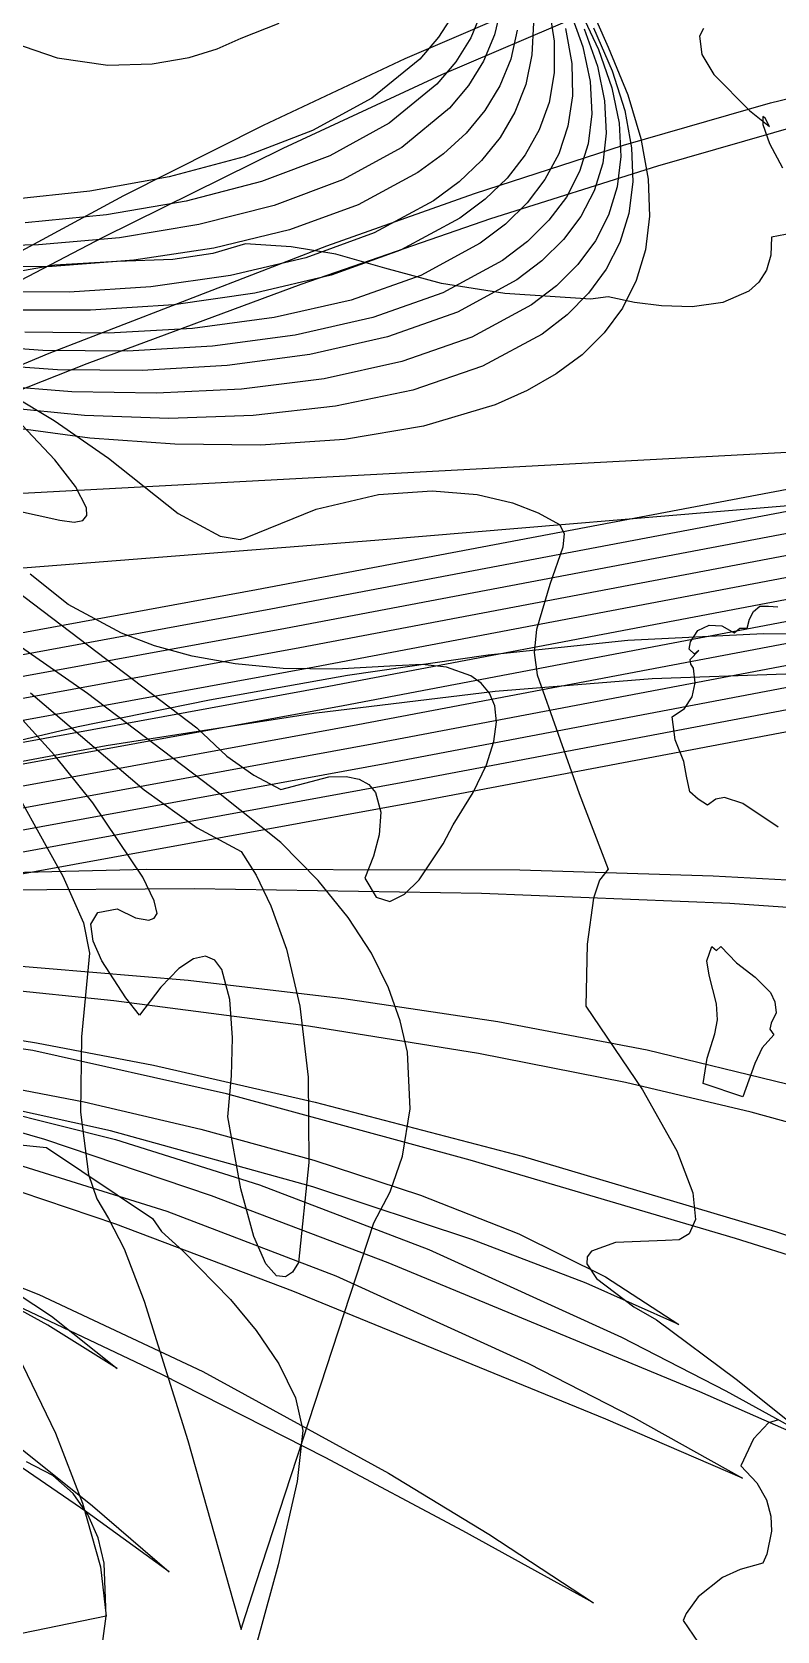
# Model space of a CAD drawing. Extents: x 0 to 231, y 0 to 238.
# Drawn here: x 122.3 to 153.7, y 79.6 to 147.2 of the extents above; entities that cross this region are included whole.
import ezdxf

# ---------------------------------------------------------------- set-up
doc = ezdxf.new("R2010")
doc.units = 0

msp = doc.modelspace()

# ---------------------------------------------------------------- linework, layer by layer
at = {"layer": 'Layer 1'}
for p, q in [((145.516989, 149.039195), (146.602628, 146.548441)), ((138.033674, 146.06376), (143.973556, 148.630595)), ((142.084677, 148.254895), (141.804948, 147.061857)), ((144.105206, 148.249124), (144.326341, 146.805341)), ((144.980444, 148.129689), (145.540101, 146.556673)), ((145.378663, 148.178836), (146.204407, 146.449504)), ((131.093316, 146.92217), (132.706403, 147.555143)), ((140.081612, 147.964298), (139.441899, 146.965186)), ((145.432553, 147.886028), (139.568649, 145.370499)), ((141.255355, 148.033138), (140.797679, 146.940463)), ((143.45539, 147.577376), (143.389077, 146.22134)), ((120.979724, 146.895345), (123.327814, 146.094418)), ((130.081546, 146.471067), (131.093316, 146.92217)), ((139.441899, 146.965186), (138.643355, 146.037482)), ((140.797679, 146.940463), (140.166152, 145.924978)), ((141.804948, 147.061857), (141.340228, 145.951573)), ((142.766883, 147.264311), (142.495021, 146.045232)), ((144.326341, 146.805341), (144.322943, 145.459793)), ((144.809566, 147.341461), (145.067802, 145.860534)), ((145.592426, 147.314024), (146.152084, 145.741008)), ((145.990645, 147.363638), (146.783506, 145.55206)), ((150.636029, 147.336708), (150.466933, 147.008303)), ((150.466933, 147.008303), (150.562738, 146.236939)), ((123.327814, 146.094418), (125.467892, 145.7862)), ((127.344108, 145.836019), (128.900609, 146.109199)), ((128.900609, 146.109199), (130.081546, 146.471067)), ((132.047207, 143.241374), (138.033674, 146.06376)), ((138.643355, 146.037482), (136.620416, 144.392059)), ((142.495021, 146.045232), (142.034875, 144.915105)), ((143.389077, 146.22134), (143.122389, 144.963025)), ((145.540101, 146.556673), (145.847871, 145.088152)), ((146.204407, 146.449504), (146.764061, 144.833427)), ((146.602628, 146.548441), (147.434693, 144.537303)), ((150.562738, 146.236939), (151.075704, 145.392215)), ((125.467892, 145.7862), (127.344108, 145.836019)), ((139.568649, 145.370499), (132.860138, 142.263456)), ((140.166152, 145.924978), (139.373588, 144.985317)), ((141.340228, 145.951573), (140.70323, 144.922418)), ((144.322943, 145.459793), (144.108492, 144.210186)), ((145.067802, 145.860534), (145.095857, 144.483489)), ((146.152084, 145.741008), (146.459853, 144.272487)), ((146.783506, 145.55206), (147.314449, 143.864175)), ((151.075704, 145.392215), (152.577922, 143.863719)), ((153.469099, 144.194354), (159.468795, 145.654993)), ((139.373588, 144.985317), (137.356602, 143.327987)), ((140.70323, 144.922418), (139.906663, 143.972765)), ((142.034875, 144.915105), (141.399448, 143.871864)), ((143.122389, 144.963025), (142.668191, 143.800036)), ((145.847871, 145.088152), (145.917951, 143.721629)), ((146.764061, 144.833427), (147.071824, 143.327799)), ((136.620416, 144.392059), (134.114073, 143.019543)), ((144.108492, 144.210186), (143.69647, 143.054228)), ((145.095857, 144.483489), (144.907519, 143.207726)), ((146.459853, 144.272487), (146.529933, 142.905964)), ((147.252961, 142.398586), (153.469099, 144.194354)), ((147.434693, 144.537303), (147.993609, 142.679363)), ((137.356602, 143.327987), (134.849233, 141.957523)), ((139.906663, 143.972765), (137.885673, 142.305467)), ((141.399448, 143.871864), (140.601742, 142.913446)), ((142.668191, 143.800036), (142.039351, 142.729977)), ((145.917951, 143.721629), (145.76454, 142.454606)), ((147.071824, 143.327799), (147.141895, 141.929814)), ((147.314449, 143.864175), (147.597467, 142.296665)), ((152.577922, 143.863719), (153.423193, 143.184874)), ((153.147275, 143.618459), (153.142896, 143.278307)), ((153.248007, 143.546925), (153.147275, 143.618459)), ((153.423193, 143.184874), (153.248007, 143.546925)), ((126.139881, 140.267681), (132.047207, 143.241374)), ((134.114073, 143.019543), (131.225607, 141.911447)), ((140.601742, 142.913446), (139.65476, 142.037786)), ((142.039351, 142.729977), (141.248732, 141.750453)), ((143.69647, 143.054228), (143.10036, 141.989627)), ((144.907519, 143.207726), (144.516579, 142.030644)), ((146.529933, 142.905964), (146.376522, 141.638941)), ((147.993609, 142.679363), (148.294239, 140.969638)), ((154.820858, 143.270871), (148.686389, 141.516243)), ((153.142896, 143.278307), (153.421733, 142.470992)), ((132.860138, 142.263456), (125.257221, 138.503648)), ((137.885673, 142.305467), (135.378949, 140.936676)), ((139.65476, 142.037786), (138.571505, 141.24282)), ((140.958274, 140.355221), (147.252961, 142.398586)), ((143.10036, 141.989627), (142.333643, 141.014089)), ((144.516579, 142.030644), (143.936827, 140.949642)), ((145.76454, 142.454606), (145.401838, 141.284585)), ((147.597467, 142.296665), (147.646556, 140.846209)), ((153.421733, 142.470992), (153.972108, 141.444696)), ((131.225607, 141.911447), (128.056296, 141.059287)), ((134.849233, 141.957523), (131.953992, 140.862977)), ((141.248732, 141.750453), (140.309202, 140.859071)), ((148.686389, 141.516243), (141.639353, 139.281539)), ((146.376522, 141.638941), (146.01382, 140.46892)), ((147.141895, 141.929814), (146.988474, 140.636668)), ((128.056296, 141.059287), (124.70742, 140.454577)), ((131.953992, 140.862977), (128.77339, 140.0334)), ((135.378949, 140.936676), (132.488182, 139.853391)), ((138.571505, 141.24282), (136.048184, 139.886712)), ((140.309202, 140.859071), (139.233625, 140.053433)), ((142.333643, 141.014089), (141.4098, 140.125324)), ((143.936827, 140.949642), (143.182053, 139.962121)), ((145.401838, 141.284585), (144.844043, 140.209069)), ((146.988474, 140.636668), (146.625759, 139.445553)), ((147.646556, 140.846209), (147.475708, 139.50949)), ((148.294239, 140.969638), (148.351448, 139.403147)), ((115.065563, 134.283365), (126.139881, 140.267681)), ((124.70742, 140.454577), (121.280257, 140.088831)), ((128.77339, 140.0334), (125.409938, 139.457841)), ((134.722932, 138.151788), (140.958274, 140.355221)), ((139.233625, 140.053433), (136.725796, 138.689812)), ((141.4098, 140.125324), (140.342315, 139.321038)), ((143.182053, 139.962121), (142.266046, 139.065479)), ((144.844043, 140.209069), (144.105355, 139.22556)), ((146.01382, 140.46892), (145.456025, 139.393404)), ((125.409938, 139.457841), (121.966146, 139.125353)), ((132.488182, 139.853391), (129.315064, 139.042607)), ((136.048184, 139.886712), (133.135801, 138.828607)), ((141.639353, 139.281539), (133.622609, 136.51229)), ((140.342315, 139.321038), (137.83034, 137.956733)), ((145.456025, 139.393404), (144.717337, 138.409895)), ((146.625759, 139.445553), (146.06795, 138.353664)), ((147.475708, 139.50949), (147.098918, 138.283189)), ((148.351448, 139.403147), (148.180099, 137.974907)), ((129.315064, 139.042607), (125.961286, 138.491323)), ((133.135801, 138.828607), (129.938375, 138.05199)), ((136.725796, 138.689812), (133.82817, 137.640432)), ((142.266046, 139.065479), (141.202596, 138.257117)), ((144.105355, 139.22556), (143.199972, 138.331559)), ((154.404233, 138.676761), (153.516625, 138.513254)), ((125.257221, 138.503648), (116.710101, 134.029828)), ((122.528538, 138.186536), (119.118512, 138.115242)), ((125.961286, 138.491323), (122.528538, 138.186536)), ((122.981851, 133.614838), (134.722932, 138.151788)), ((129.938375, 138.05199), (126.559928, 137.540348)), ((131.280181, 138.232957), (129.901995, 137.82419)), ((133.206991, 138.104488), (131.280181, 138.232957)), ((135.103216, 137.799372), (133.206991, 138.104488)), ((137.83034, 137.956733), (134.905573, 136.902836)), ((141.202596, 138.257117), (138.688529, 136.894827)), ((143.199972, 138.331559), (142.142093, 137.52457)), ((144.717337, 138.409895), (143.811954, 137.515894)), ((146.06795, 138.353664), (145.329246, 137.358196)), ((147.098918, 138.283189), (146.53018, 137.163985)), ((148.180099, 137.974907), (147.795056, 136.679937)), ((153.516625, 138.513254), (153.485169, 137.745859)), ((123.104479, 137.277165), (119.676051, 137.245926)), ((123.224089, 137.33513), (120.88536, 136.913225)), ((126.559928, 137.540348), (123.104479, 137.277165)), ((125.860635, 137.485498), (123.224089, 137.33513)), ((128.205474, 137.562872), (125.860635, 137.485498)), ((129.901995, 137.82419), (128.205474, 137.562872)), ((133.82817, 137.640432), (130.643673, 136.886129)), ((137.165955, 137.205201), (135.103216, 137.799372)), ((142.142093, 137.52457), (139.625643, 136.161634)), ((143.811954, 137.515894), (142.754075, 136.708905)), ((145.329246, 137.358196), (144.423846, 136.456343)), ((153.485169, 137.745859), (153.300015, 137.117243)), ((130.643673, 136.886129), (127.275231, 136.407744)), ((134.905573, 136.902836), (131.675867, 136.141006)), ((138.688529, 136.894827), (135.75017, 135.854449)), ((139.56162, 136.554094), (137.165955, 137.205201)), ((142.754075, 136.708905), (140.237626, 135.345969)), ((146.53018, 137.163985), (145.783488, 136.148561)), ((147.795056, 136.679937), (147.211185, 135.513255)), ((152.982651, 136.615089), (152.554563, 136.22708)), ((153.300015, 137.117243), (152.982651, 136.615089)), ((123.82577, 136.186116), (120.398216, 136.202084)), ((127.275231, 136.407744), (123.82577, 136.186116)), ((133.622609, 136.51229), (124.579016, 133.154031)), ((131.675867, 136.141006), (128.249078, 135.652904)), ((139.625643, 136.161634), (136.669598, 135.11677)), ((142.246342, 136.130728), (139.56162, 136.554094)), ((145.855168, 135.897147), (142.246342, 136.130728)), ((144.423846, 136.456343), (143.365949, 135.645299)), ((145.783488, 136.148561), (144.872836, 135.233596)), ((146.602628, 135.99058), (145.855168, 135.897147)), ((147.722357, 135.754079), (146.602628, 135.99058)), ((152.554563, 136.22708), (151.452171, 135.744225)), ((124.733059, 135.420189), (121.235664, 135.424523)), ((128.249078, 135.652904), (124.733059, 135.420189)), ((135.75017, 135.854449), (132.497839, 135.115176)), ((140.237626, 135.345969), (137.281581, 134.301105)), ((143.365949, 135.645299), (140.84946, 134.284416)), ((144.872836, 135.233596), (143.812217, 134.415773)), ((147.211185, 135.513255), (146.443347, 134.46988)), ((148.864166, 135.606266), (147.722357, 135.754079)), ((150.164738, 135.570134), (148.864166, 135.606266)), ((151.452171, 135.744225), (150.164738, 135.570134)), ((129.041854, 134.656207), (125.492535, 134.456736)), ((132.497839, 135.115176), (129.041854, 134.656207)), ((136.669598, 135.11677), (133.387549, 134.369995)), ((122.721291, 133.718386), (119.27114, 133.964148)), ((125.492535, 134.456736), (121.9602, 134.49596)), ((129.893087, 133.901327), (126.299804, 133.690785)), ((133.387549, 134.369995), (129.893087, 133.901327)), ((137.281581, 134.301105), (133.999531, 133.55433)), ((140.84946, 134.284416), (137.893373, 133.253102)), ((143.812217, 134.415773), (141.297058, 133.058274)), ((146.443347, 134.46988), (145.506408, 133.544828)), ((225.982795, 133.260018), (25.313358, 122.508284)), ((113.132865, 129.487977), (122.981851, 133.614838)), ((126.299804, 133.690785), (122.721291, 133.718386)), ((133.999531, 133.55433), (130.505069, 133.085662)), ((137.893373, 133.253102), (134.61128, 132.528909)), ((145.506408, 133.544828), (144.415232, 132.733119)), ((124.579016, 133.154031), (114.451434, 129.152294)), ((123.333273, 132.902721), (119.883122, 133.148483)), ((126.911786, 132.87512), (123.333273, 132.902721)), ((130.505069, 133.085662), (126.911786, 132.87512)), ((134.61128, 132.528909), (131.116774, 132.089394)), ((136.750181, 125.702504), (225.982795, 133.166585)), ((141.297058, 133.058274), (138.349961, 132.049511)), ((144.415232, 132.733119), (143.184683, 132.029771)), ((123.944896, 131.974611), (120.49471, 132.254452)), ((121.387559, 131.850356), (123.197811, 130.758365)), ((127.523449, 131.912109), (123.944896, 131.974611)), ((131.116774, 132.089394), (127.523449, 131.912109)), ((138.349961, 132.049511), (135.08288, 131.362931)), ((143.184683, 132.029771), (141.829623, 131.429801)), ((124.481245, 130.970772), (121.053742, 131.307405)), ((123.221345, 129.09994), (121.145284, 131.3102)), ((135.08288, 131.362931), (131.607765, 130.971983)), ((141.829623, 131.429801), (138.805433, 130.520071)), ((123.197811, 130.758365), (125.486905, 129.170014)), ((128.03657, 130.850114), (124.481245, 130.970772)), ((131.607765, 130.971983), (128.03657, 130.850114)), ((138.805433, 130.520071), (135.461573, 129.964073)), ((124.701097, 130.01993), (121.267681, 130.480316)), ((128.290493, 129.753857), (124.701097, 130.01993)), ((135.461573, 129.964073), (131.916956, 129.721954)), ((125.486905, 129.170014), (128.441975, 126.831285)), ((131.916956, 129.721954), (128.290493, 129.753857)), ((124.091829, 127.976197), (123.221345, 129.09994)), ((131.746876, 123.610787), (160.407265, 129.047384)), ((124.561538, 127.064866), (124.091829, 127.976197)), ((132.358858, 122.794187), (161.019247, 128.231428)), ((136.900454, 127.62838), (139.173041, 127.790427)), ((139.173041, 127.790427), (141.066816, 127.62838)), ((132.97084, 121.979924), (161.631229, 127.416201)), ((134.264389, 127.01085), (136.900454, 127.62838)), ((141.066816, 127.62838), (142.566446, 127.273629)), ((142.566446, 127.273629), (143.656595, 126.857563)), ((121.516028, 126.974353), (123.431392, 126.553907)), ((123.431392, 126.553907), (124.040377, 126.464991)), ((124.040377, 126.464991), (124.413662, 126.534564)), ((124.413662, 126.534564), (124.578348, 126.741548)), ((124.578348, 126.741548), (124.561538, 127.064866)), ((128.441975, 126.831285), (130.20565, 125.876522)), ((131.280181, 125.806448), (134.264389, 127.01085)), ((133.582823, 121.163558), (162.243211, 126.600638)), ((143.656595, 126.857563), (144.547115, 126.367042)), ((118.386043, 125.993313), (129.224668, 117.771262)), ((130.20565, 125.876522), (131.058272, 125.727614)), ((131.058272, 125.727614), (131.280181, 125.806448)), ((134.194805, 120.349295), (162.855194, 125.785411)), ((144.547115, 126.367042), (144.744564, 125.979079)), ((144.744564, 125.979079), (144.690183, 125.400601)), ((72.683, 120.649782), (136.750181, 125.702504)), ((144.690183, 125.400601), (144.150027, 123.82101)), ((134.806787, 119.53293), (163.467176, 124.969848)), ((123.781764, 122.980118), (122.185749, 124.257879)), ((135.414098, 118.718666), (164.074486, 124.154622)), ((144.150027, 123.82101), (143.574834, 121.926084)), ((91.664376, 116.276343), (131.746876, 123.610787)), ((136.02608, 117.902301), (164.686469, 123.339059)), ((92.276359, 115.45881), (132.358858, 122.794187)), ((126.034726, 121.763672), (123.781764, 122.980118)), ((136.638062, 117.088037), (165.298451, 122.523832)), ((152.575878, 122.361128), (152.75048, 122.690477)), ((152.75048, 122.690477), (153.01501, 122.909022)), ((153.01501, 122.909022), (153.388156, 122.914715)), ((153.388156, 122.914715), (153.785827, 122.878364)), ((92.888341, 114.645948), (132.97084, 121.979924)), ((127.435619, 121.237978), (126.034726, 121.763672)), ((137.250044, 116.271672), (165.910433, 121.708269)), ((143.574834, 121.926084), (143.476657, 120.953438)), ((147.444432, 121.470601), (153.176359, 121.762394)), ((150.082985, 121.405782), (150.398903, 121.888711)), ((150.398903, 121.888711), (150.872488, 122.112364)), ((150.872488, 122.112364), (151.412644, 122.078495)), ((151.412644, 122.078495), (151.928274, 121.788855)), ((151.928274, 121.788855), (152.17879, 121.975136)), ((152.17879, 121.975136), (152.488869, 121.97572)), ((152.488869, 121.97572), (152.575878, 122.361128)), ((153.176359, 121.762394), (158.578033, 121.654546)), ((93.500323, 113.828414), (133.582823, 121.163558)), ((124.599297, 119.219464), (121.624789, 121.288845)), ((129.034417, 120.799055), (127.435619, 121.237978)), ((141.532118, 120.854713), (147.444432, 121.470601)), ((150.037436, 121.094535), (150.082985, 121.405782)), ((150.251163, 120.877889), (150.037436, 121.094535)), ((150.073641, 120.658323), (150.433356, 121.041396)), ((150.433356, 121.041396), (150.251163, 120.877889)), ((94.112305, 113.015552), (134.194805, 120.349295)), ((130.842343, 120.470719), (129.034417, 120.799055)), ((132.87062, 120.276783), (130.842343, 120.470719)), ((137.633117, 120.387369), (135.13047, 120.241061)), ((135.589283, 119.990281), (141.532118, 120.854713)), ((138.748466, 120.439925), (137.633117, 120.387369)), ((137.862027, 115.454372), (166.522415, 120.891524)), ((139.781332, 120.328244), (138.748466, 120.439925)), ((143.476657, 120.953438), (143.612791, 120.013639)), ((150.096415, 120.455691), (150.073641, 120.658323)), ((150.21379, 120.284593), (150.096415, 120.455691)), ((129.765794, 118.952853), (135.589283, 119.990281)), ((135.13047, 120.241061), (132.87062, 120.276783)), ((138.474009, 114.641276), (167.134397, 120.077874)), ((140.809819, 119.966923), (139.781332, 120.328244)), ((141.247144, 119.655695), (140.809819, 119.966923)), ((148.461718, 119.83656), (141.839035, 119.302677)), ((143.612791, 120.013639), (145.388006, 114.991648)), ((154.117184, 120.036085), (148.461718, 119.83656)), ((150.162402, 119.077563), (150.284448, 119.664655)), ((150.284448, 119.664655), (150.21379, 120.284593)), ((94.724288, 112.198019), (134.806787, 119.53293)), ((122.193647, 119.242822), (127.002656, 115.146395)), ((130.211081, 114.96245), (124.599297, 119.219464)), ((141.839035, 119.302677), (134.174544, 118.379553)), ((141.593045, 119.237712), (141.247144, 119.655695)), ((141.817411, 118.698195), (141.593045, 119.237712)), ((149.840644, 118.582445), (150.162402, 119.077563)), ((95.331598, 111.385157), (135.414098, 118.718666)), ((123.203069, 116.616496), (121.183248, 118.857413)), ((124.211516, 117.817978), (129.765794, 118.952853)), ((134.174544, 118.379553), (125.393655, 117.012306)), ((141.890131, 118.022361), (141.817411, 118.698195)), ((149.312167, 118.238424), (149.840644, 118.582445)), ((95.94358, 110.567624), (136.02608, 117.902301)), ((114.510058, 115.558082), (124.211516, 117.817978)), ((129.224668, 117.771262), (130.488853, 116.574159)), ((141.781096, 117.19543), (141.890131, 118.022361)), ((149.434213, 117.265559), (149.312167, 118.238424)), ((96.555563, 109.754762), (136.638062, 117.088037)), ((125.393655, 117.012306), (115.421777, 115.146053)), ((141.460196, 116.202619), (141.781096, 117.19543)), ((149.812031, 116.341746), (149.434213, 117.265559)), ((120.803256, 116.459704), (123.562388, 111.489831)), ((124.833112, 114.59456), (123.203069, 116.616496)), ((130.488853, 116.574159), (131.630319, 115.762465)), ((149.914806, 115.719253), (149.812031, 116.341746)), ((97.167545, 108.937228), (137.250044, 116.271672)), ((131.630319, 115.762465), (132.774632, 115.155154)), ((132.774632, 115.155154), (134.804962, 115.692026)), ((134.804962, 115.692026), (135.530934, 115.712327)), ((135.530934, 115.712327), (136.088563, 115.596039)), ((140.89732, 115.029148), (141.460196, 116.202619)), ((150.059626, 115.061722), (149.914806, 115.719253)), ((97.779527, 108.119695), (137.862027, 115.454372)), ((127.002656, 115.146395), (129.233043, 113.54381)), ((132.774632, 112.912777), (130.211081, 114.96245)), ((136.088563, 115.596039), (136.496189, 115.364784)), ((136.496189, 115.364784), (136.772152, 115.040189)), ((136.772152, 115.040189), (137.002449, 114.197472)), ((140.06236, 113.660236), (140.89732, 115.029148)), ((145.388006, 114.991648), (146.602628, 111.791588)), ((150.412334, 114.749891), (150.059626, 115.061722)), ((98.391509, 107.306833), (138.474009, 114.641276)), ((126.941341, 111.452896), (124.833112, 114.59456)), ((150.807086, 114.501128), (150.412334, 114.749891)), ((151.152265, 114.755676), (150.807086, 114.501128)), ((151.520603, 114.824199), (151.152265, 114.755676)), ((152.296748, 114.563027), (151.520603, 114.824199)), ((153.796922, 113.566804), (152.296748, 114.563027)), ((137.002449, 114.197472), (136.92617, 113.240885)), ((139.636074, 112.863141), (140.06236, 113.660236)), ((129.233043, 113.54381), (131.093316, 112.539047)), ((134.358421, 111.315758), (132.774632, 112.912777)), ((136.92617, 113.240885), (136.690034, 112.343423)), ((131.093316, 112.539047), (131.735591, 111.531729)), ((136.690034, 112.343423), (136.325064, 111.417858)), ((138.614157, 111.347784), (139.636074, 112.863141)), ((113.575734, 111.447056), (127.107921, 111.791588)), ((127.107921, 111.791588), (142.877011, 111.76823)), ((142.877011, 111.76823), (151.050544, 111.517313)), ((146.602628, 111.791588), (146.240577, 111.328076)), ((129.126754, 110.956536), (115.253001, 110.875513)), ((123.562388, 111.489831), (124.429683, 109.5166)), ((127.428264, 110.455797), (126.941341, 111.452896)), ((141.251387, 110.766021), (129.126754, 110.956536)), ((131.735591, 111.531729), (132.354506, 110.243019)), ((135.62578, 109.754324), (134.358421, 111.315758)), ((136.325064, 111.417858), (136.807554, 110.60215)), ((138.000277, 110.731349), (138.614157, 111.347784)), ((146.240577, 111.328076), (145.983638, 110.571127)), ((151.050544, 111.517313), (159.123482, 111.052888)), ((127.542885, 109.92294), (127.428264, 110.455797)), ((132.354506, 110.243019), (133.008447, 108.404663)), ((136.807554, 110.60215), (137.382018, 110.428059)), ((137.382018, 110.428059), (138.000277, 110.731349)), ((151.744329, 110.343386), (141.251387, 110.766021)), ((145.983638, 110.571127), (145.71502, 108.614886)), ((160.72301, 109.728046), (151.744329, 110.343386)), ((124.745359, 109.468187), (125.042391, 109.957338)), ((125.042391, 109.957338), (125.860635, 110.109805)), ((125.860635, 110.109805), (126.631686, 109.736075)), ((126.631686, 109.736075), (127.2012, 109.636803)), ((127.2012, 109.636803), (127.41695, 109.716367)), ((127.41695, 109.716367), (127.542885, 109.92294)), ((136.606273, 108.237781), (135.62578, 109.754324)), ((124.429683, 109.5166), (124.69273, 108.241157)), ((124.842515, 108.752389), (124.745359, 109.468187)), ((124.69273, 108.241157), (124.350388, 104.702405)), ((125.206842, 107.919983), (124.842515, 108.752389)), ((133.008447, 108.404663), (133.574795, 105.996954)), ((137.329462, 106.775436), (136.606273, 108.237781)), ((145.71502, 108.614886), (145.668304, 105.998779)), ((150.784019, 107.91918), (150.99395, 108.521454)), ((150.99395, 108.521454), (151.180815, 108.353276)), ((151.180815, 108.353276), (151.36768, 108.521454)), ((151.36768, 108.521454), (152.038203, 107.833923)), ((116.249324, 108.149184), (128.862151, 107.09661)), ((126.228919, 106.345501), (125.206842, 107.919983)), ((128.458231, 107.5864), (127.69964, 106.808557)), ((129.083242, 108.004017), (128.458231, 107.5864)), ((129.586719, 108.106848), (129.083242, 108.004017)), ((129.980704, 107.94033), (129.586719, 108.106848)), ((130.277243, 107.549903), (129.980704, 107.94033)), ((130.626154, 106.279076), (130.277243, 107.549903)), ((150.873656, 107.312088), (150.784019, 107.91918)), ((152.038203, 107.833923), (152.825225, 107.232671)), ((125.710814, 106.228939), (116.369947, 107.183838)), ((128.862151, 107.09661), (135.432369, 106.322873)), ((151.180815, 106.092212), (150.873656, 107.312088)), ((152.825225, 107.232671), (153.468595, 106.576235)), ((133.942537, 105.154968), (125.710814, 106.228939)), ((126.795426, 105.62505), (126.228919, 106.345501)), ((127.69964, 106.808557), (126.795426, 105.62505)), ((130.729806, 104.657878), (130.626154, 106.279076)), ((135.432369, 106.322873), (141.952358, 105.352052)), ((137.824909, 105.376596), (137.329462, 106.775436)), ((153.468595, 106.576235), (153.655113, 106.183117)), ((153.655113, 106.183117), (153.708162, 105.723154)), ((133.574795, 105.996954), (133.930931, 103.000183)), ((145.668304, 105.998779), (148.066159, 102.461487)), ((151.223444, 105.418914), (151.180815, 106.092212)), ((151.180815, 106.092212), (151.180815, 106.092212)), ((153.708162, 105.723154), (153.496187, 105.286941)), ((118.135644, 105.129858), (122.4546, 104.452692)), ((141.131905, 103.992309), (133.942537, 105.154968)), ((138.122177, 104.050568), (137.824909, 105.376596)), ((141.952358, 105.352052), (148.252544, 104.160059)), ((150.785479, 103.805454), (151.115413, 104.826203)), ((151.115413, 104.826203), (151.223444, 105.418914)), ((153.496187, 105.286941), (153.44604, 105.027447)), ((153.44604, 105.027447), (153.610058, 104.784158)), ((122.300119, 104.121755), (119.401363, 104.529329)), ((130.47237, 102.291995), (122.300119, 104.121755)), ((122.4546, 104.452692), (127.392432, 103.500056)), ((124.350388, 104.702405), (124.301482, 101.514024)), ((130.68455, 103.049819), (130.729806, 104.657878)), ((148.252544, 104.160059), (154.163353, 102.722806)), ((153.110048, 104.232834), (152.801867, 103.568953)), ((153.610058, 104.784158), (153.110048, 104.232834)), ((114.566993, 103.849834), (124.465901, 101.955273)), ((127.392432, 103.500056), (134.222718, 101.947901)), ((138.240428, 101.654173), (138.122177, 104.050568)), ((147.345707, 102.771347), (141.131905, 103.992309)), ((150.620221, 102.728645), (150.785479, 103.805454)), ((152.801867, 103.568953), (152.302004, 102.168051)), ((125.577623, 100.728973), (115.221217, 103.029381)), ((130.532722, 101.327159), (130.68455, 103.049819)), ((133.930931, 103.000183), (133.954237, 99.394641)), ((152.650733, 101.522464), (147.345707, 102.771347)), ((140.780355, 99.490172), (130.47237, 102.291995)), ((148.066159, 102.461487), (149.504872, 99.878957)), ((152.302004, 102.168051), (150.620221, 102.728645)), ((120.84805, 101.59783), (125.79021, 100.35955)), ((124.301482, 101.514024), (124.646744, 98.886238)), ((124.465901, 101.955273), (129.394893, 100.796264)), ((134.222718, 101.947901), (142.975624, 99.653615)), ((137.920714, 99.660705), (138.240428, 101.654173)), ((157.113773, 100.276045), (152.650733, 101.522464)), ((122.803205, 100.364951), (119.675904, 101.262557)), ((129.394893, 100.796264), (134.168819, 99.484789)), ((131.090377, 98.272358), (130.532722, 101.327159)), ((121.339748, 100.174948), (122.870798, 100.019106)), ((129.848811, 97.982115), (122.803205, 100.364951)), ((134.129577, 98.360681), (125.577623, 100.728973)), ((125.79021, 100.35955), (131.875325, 98.449213)), ((122.870798, 100.019106), (127.35602, 97.029269)), ((133.954237, 99.394641), (133.522092, 95.160621)), ((134.168819, 99.484789), (138.681608, 98.012362)), ((137.399536, 98.144618), (137.920714, 99.660705)), ((151.98737, 96.173194), (140.780355, 99.490172)), ((142.975624, 99.653615), (153.681314, 96.474587)), ((149.504872, 99.878957), (150.181526, 98.102282)), ((125.801473, 96.778808), (118.760794, 99.164929)), ((121.866049, 99.238361), (127.951165, 97.328024)), ((124.646744, 98.886238), (124.998666, 97.848262)), ((131.63048, 96.264291), (131.090377, 98.272358)), ((131.875325, 98.449213), (139.026238, 95.715449)), ((140.842059, 96.141296), (134.129577, 98.360681)), ((136.698793, 96.842404), (137.399536, 98.144618)), ((150.181526, 98.102282), (150.293207, 96.982553)), ((124.998666, 97.848262), (125.486905, 97.029269)), ((137.316265, 95.145438), (129.848811, 97.982115)), ((138.681608, 98.012362), (142.827192, 96.370497)), ((125.486905, 97.029269), (126.157145, 95.746033)), ((133.286992, 93.954175), (125.801473, 96.778808)), ((127.35602, 97.029269), (127.72975, 96.468674)), ((127.951165, 97.328024), (135.102077, 94.59426)), ((131.723927, 81.589565), (136.698793, 96.842404)), ((150.293207, 96.982553), (150.036998, 96.370862)), ((116.615966, 96.153924), (122.544821, 93.802484)), ((127.72975, 96.468674), (128.637723, 95.654061)), ((132.135524, 95.105875), (131.63048, 96.264291)), ((145.680048, 94.287612), (140.842059, 96.141296)), ((142.827192, 96.370497), (146.499501, 94.55071)), ((146.923437, 96.004067), (145.898965, 95.648221)), ((149.03187, 96.094945), (146.923437, 96.004067)), ((149.609983, 96.118303), (149.03187, 96.094945)), ((150.036998, 96.370862), (149.609983, 96.118303)), ((172.151688, 89.821397), (151.98737, 96.173194)), ((153.681314, 96.474587), (166.369954, 92.268204)), ((126.157145, 95.746033), (126.993773, 93.525554)), ((128.637723, 95.654061), (130.649279, 93.595628)), ((139.026238, 95.715449), (147.16579, 92.006885)), ((145.715887, 95.397623), (145.711005, 95.11281)), ((145.898965, 95.648221), (145.715887, 95.397623)), ((120.099396, 94.861345), (123.080405, 92.893425)), ((132.588001, 94.600026), (132.135524, 95.105875)), ((133.265225, 94.757694), (132.970404, 94.54966)), ((133.522092, 95.160621), (133.265225, 94.757694)), ((150.479167, 89.692928), (137.316265, 95.145438)), ((145.711005, 95.11281), (146.112107, 94.483236)), ((122.931317, 92.516265), (119.413402, 94.446328)), ((132.970404, 94.54966), (132.588001, 94.600026)), ((135.102077, 94.59426), (143.241629, 90.885696)), ((149.592464, 92.544514), (145.680048, 94.287612)), ((146.112107, 94.483236), (147.691699, 93.283214)), ((146.499501, 94.55071), (149.592464, 92.544514)), ((127.752466, 90.421846), (120.516762, 93.851883)), ((122.544821, 93.802484), (129.476352, 90.551849)), ((126.993773, 93.525554), (128.85088, 87.639313)), ((130.649279, 93.595628), (131.73498, 92.28064)), ((146.515589, 88.545461), (133.286992, 93.954175)), ((123.080405, 92.893425), (125.860635, 90.675866)), ((147.691699, 93.283214), (148.65814, 92.731378)), ((148.65814, 92.731378), (152.021707, 90.232062)), ((125.860635, 90.675866), (122.931317, 92.516265)), ((131.73498, 92.28064), (132.695872, 90.87149)), ((147.16579, 92.006885), (151.582193, 89.73975)), ((121.862078, 90.839956), (123.248871, 87.940824)), ((132.695872, 90.87149), (133.398387, 89.440441)), ((143.241629, 90.885696), (147.658032, 88.618561)), ((134.644389, 86.919327), (127.752466, 90.421846)), ((129.476352, 90.551849), (137.322527, 86.256778)), ((152.021707, 90.232062), (154.264084, 88.433488)), ((133.398387, 89.440441), (133.708956, 88.059758)), ((156.216822, 87.172151), (150.479167, 89.692928)), ((151.582193, 89.73975), (156.216822, 87.172151)), ((147.658032, 88.618561), (152.292661, 86.050962)), ((123.248871, 87.940824), (124.393425, 84.985467)), ((133.708956, 88.059758), (133.46481, 85.909718)), ((152.292661, 86.050962), (146.515589, 88.545461)), ((153.391075, 88.378013), (152.745808, 87.709387)), ((153.800207, 88.514146), (153.391075, 88.378013)), ((121.76937, 87.313002), (124.815601, 84.880882)), ((128.85088, 87.639313), (131.093316, 79.650842)), ((152.745808, 87.709387), (152.208572, 86.56484)), ((124.570735, 84.606336), (120.843812, 87.163127)), ((123.133711, 86.150234), (122.021224, 86.736376)), ((140.466316, 83.82384), (134.644389, 86.919327)), ((152.208572, 86.56484), (152.892526, 85.851688)), ((123.99216, 85.397665), (123.133711, 86.150234)), ((133.46481, 85.909718), (132.666667, 82.38666)), ((137.322527, 86.256778), (141.561097, 83.672191)), ((124.622853, 84.509327), (123.99216, 85.397665)), ((152.892526, 85.851688), (153.300563, 85.134156)), ((124.393425, 84.985467), (125.155154, 82.300226)), ((128.055829, 82.080085), (124.570735, 84.606336)), ((125.052068, 83.515878), (124.622853, 84.509327)), ((124.815601, 84.880882), (128.055829, 82.080085)), ((153.300563, 85.134156), (153.489617, 84.442903)), ((153.489617, 84.442903), (153.516625, 83.808584)), ((125.306085, 82.447975), (125.052068, 83.515878)), ((145.995317, 80.772031), (140.466316, 83.82384)), ((141.561097, 83.672191), (145.995317, 80.772031)), ((153.516625, 83.808584), (153.312242, 82.833384)), ((153.312242, 82.833384), (153.142896, 82.453814)), ((125.155154, 82.300226), (125.393473, 80.211437)), ((125.393648, 80.211437), (125.306085, 82.447975)), ((132.666667, 82.38666), (131.42619, 77.886941)), ((151.434835, 81.837745), (150.409998, 81.02897)), ((152.193608, 82.188481), (151.434835, 81.837745)), ((153.142896, 82.453814), (152.193608, 82.188481)), ((131.154624, 79.840627), (131.723927, 81.589565)), ((150.409998, 81.02897), (149.910719, 80.325308)), ((125.393473, 80.211437), (120.686816, 79.242076)), ((125.09578, 78.044973), (125.393648, 80.211437)), ((131.093316, 79.650842), (131.154624, 79.840627)), ((149.910719, 80.325308), (149.779329, 80.024572)), ((149.779329, 80.024572), (150.627155, 78.782943))]:
    msp.add_line(p, q, dxfattribs=at)

doc.saveas('drawing.dxf')
